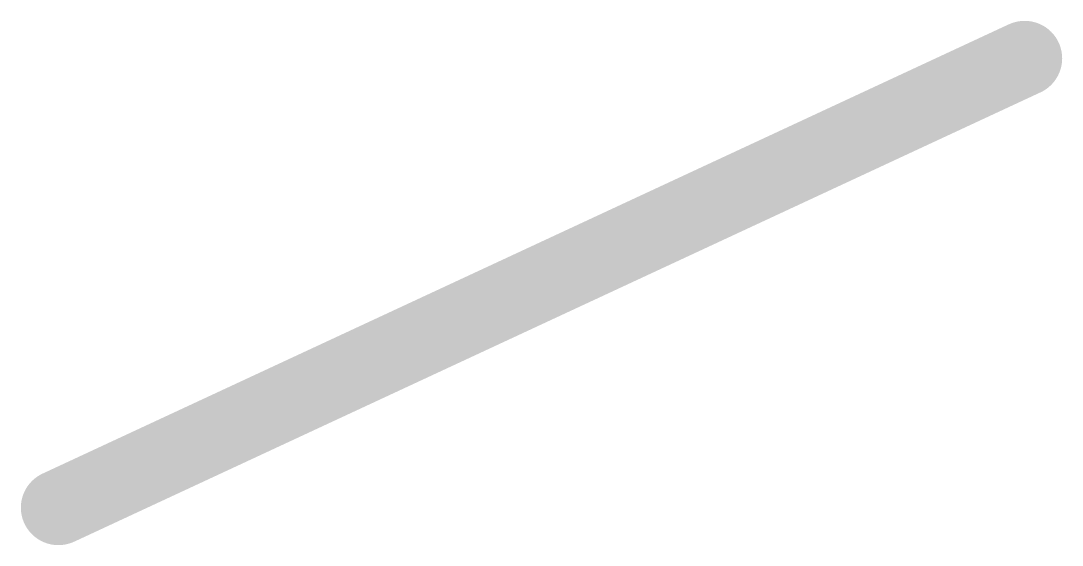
# Model space of a CAD drawing. Header units: millimetres. Extents: x -1231 to 5080, y -1243 to 680.
# Drawn here: x 5079.6119 to 5079.7881, y -1242.7223 to -1242.6336 of the extents above; entities that cross this region are included whole.
import ezdxf

# ---------------------------------------------------------------- set-up
doc = ezdxf.new("R2010")
doc.units = ezdxf.units.MM
doc.layers.add('Mechanical1', color=6, linetype='Continuous')

# ---------------------------------------------------------------- blocks, each defined once
blk = doc.blocks.new('RV4NAYSD503A_B_19')
at = {"layer": 'Mechanical1', "const_width": 0.0127}
for points in [[(-1266.31072, -5030.63326, -0.000021), (-1266.36335, -5030.52007)], [(-1266.28733, -5030.68356, -0.000021), (-1266.31412, -5030.62595)]]:
    blk.add_lwpolyline(points, format="xyb", dxfattribs=at)
at = {"layer": 'Mechanical1', "const_width": 0.00635}
for points in [[(-1266.36652, -5030.52007, 1), (-1266.36017, -5030.52007, 1)], [(-1266.3173, -5030.62595, 1), (-1266.31095, -5030.62595, 1)], [(-1266.31389, -5030.63326, 1), (-1266.30754, -5030.63326, 1)], [(-1266.29051, -5030.68356, 1), (-1266.28416, -5030.68356, 1)]]:
    blk.add_lwpolyline(points, format="xyb", close=True, dxfattribs=at)

msp = doc.modelspace()

# ---------------------------------------------------------------- block references
at = {"rotation": 90}
msp.add_blockref('RV4NAYSD503A_B_19', (49.0982, 23.6474), dxfattribs=at)

doc.saveas('drawing.dxf')
